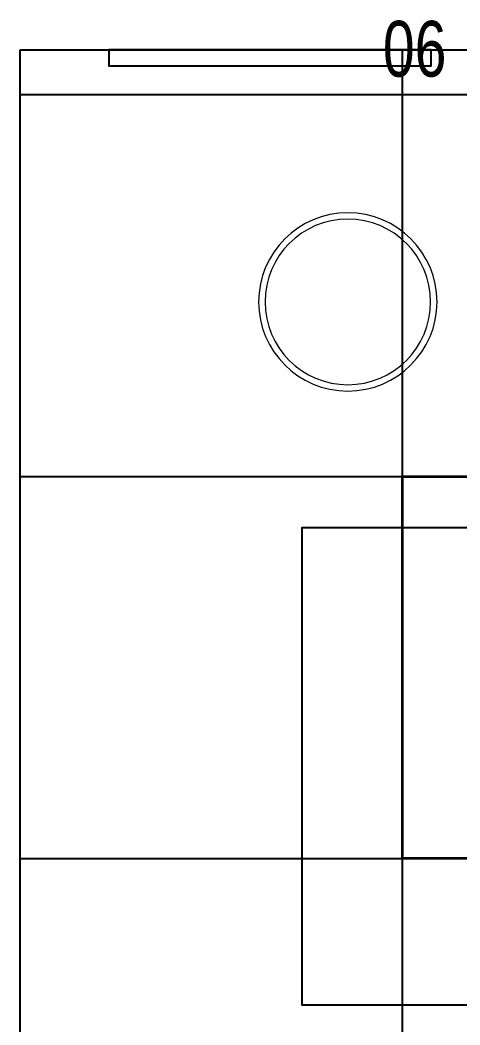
# Model space of a CAD drawing. Extents: x -12260 to 57327, y -29287 to 19916.
# Drawn here: x 35376 to 36066, y 729 to 2307 of the extents above; entities that cross this region are included whole.
import ezdxf
from ezdxf.enums import TextEntityAlignment as Align

# ---------------------------------------------------------------- set-up
doc = ezdxf.new("R2010")
doc.units = 0
doc.header["$LTSCALE"] = 0.25
doc.linetypes.add('DASHDOT', pattern=[25.4, 12.7, -6.35, 0, -6.35])
for name, color, linetype, lineweight in [('01-First Floor$0$72_EGR_EQP_TAG', 142, 'Continuous', 5), ('01-First Floor$0$LOADING', 253, 'Continuous', 5), ('01-First Floor$0$Walls', 251, 'Continuous', 5), ('E-LITE-CIRC-NUMB', 6, 'Continuous', 25), ('E-LITE-CLNG', 150, 'Continuous', 35), ('E-LITE-CLNG-CNDT', 6, 'DASHDOT', 35), ('E-LITE-CTRL', 6, 'Continuous', 25), ('E-LITE-IDEN', 6, 'Continuous', 25)]:
    doc.layers.add(name, color=color, linetype=linetype, lineweight=lineweight)
doc.layers.add('01-First Floor$0$FALSE CEILING', color=251, linetype='Continuous')
doc.styles.add('01-First Floor$0$X3G_ENTITY_257CFD', font='swisscl.ttf', dxfattribs={"height": 200})
doc.styles.add('DC_SIMPLEX', font='SIMPLEX.shx', dxfattribs={"width": 0.7})

# ---------------------------------------------------------------- blocks, each defined once
blk = doc.blocks.new('01-First Floor$0$WM00001-P')
at = {"layer": '01-First Floor$0$LOADING'}
for radius in [0.14, 0.13]:
    blk.add_circle((0, 0), radius, dxfattribs=at)
blk = doc.blocks.new('01-First Floor')
at = {"layer": '01-First Floor$0$FALSE CEILING', "linetype": 'Continuous'}
for p, q in [((35976, -810), (35976, 2260)), ((35376, 2190), (39376, 2190)), ((35376, 1590), (39376, 1590)), ((35376, 990), (39376, 990))]:
    blk.add_line(p, q, dxfattribs=at)
at = {"layer": '01-First Floor$0$FALSE CEILING'}
blk.add_lwpolyline([(35376, 2260), (39376, 2260), (39376, -810), (35376, -810)], close=True, dxfattribs=at)
at = {"layer": '01-First Floor$0$FALSE CEILING', "elevation": -0.1}
blk.add_lwpolyline([(35515.2, 2260), (35515.2, 2235), (36021.2, 2235), (36021.2, 2260), (35515.2, 2260)], dxfattribs=at)
blk.add_lwpolyline([(37318.5, 1510), (37318.5, 760), (35818.5, 760), (35818.5, 1510)], close=True, dxfattribs=at)
at = {"layer": '01-First Floor$0$LOADING', "elevation": -0.1}
blk.add_lwpolyline([(35515.2, 2260), (35515.2, 2235), (36021.2, 2235), (36021.2, 2260), (35515.2, 2260)], dxfattribs=at)
blk.add_lwpolyline([(37318.5, 1510), (37318.5, 760), (35818.5, 760), (35818.5, 1510)], close=True, dxfattribs=at)
at = {"layer": '01-First Floor$0$Walls'}
for p, q in [((39376, 2260), (35376, 2260)), ((35376, 2260), (35376, 370))]:
    blk.add_line(p, q, dxfattribs=at)
at = {"layer": '01-First Floor$0$LOADING', "extrusion": (2.24019e-05, -2.26055e-18, -1), "xscale": 1000, "yscale": 1000, "zscale": 1000, "rotation": 180}
blk.add_blockref('01-First Floor$0$WM00001-P', (-35890.4, 1864.2, 0.9), dxfattribs=at)
at = {"layer": '01-First Floor$0$72_EGR_EQP_TAG', "insert": (35995.3, 2305.5, -0.1), "char_height": 87.47, "attachment_point": 2, "style": '01-First Floor$0$X3G_ENTITY_257CFD'}
blk.add_mtext('06', dxfattribs=at)
blk = doc.blocks.new('*U16')
blk.add_lwpolyline([(-300, 300), (-300, -300), (300, -300), (300, 300)], close=True)
blk.add_circle((0, 0), 45)
at = {"layer": 'E-LITE-CIRC-NUMB', "style": 'DC_SIMPLEX', "width": 0.7, "flags": 8}
blk.add_attdef('CIRCUIT', text='', height=200, rotation=0, dxfattribs=at).set_placement((-473.9, 300), align=Align.RIGHT)
at = {"layer": 'E-LITE-CTRL', "style": 'DC_SIMPLEX', "width": 0.7, "flags": 8}
blk.add_attdef('CONTROL', (1118.9, -935), '', height=200, rotation=360, dxfattribs=at)
at = {"layer": 'E-LITE-IDEN', "style": 'DC_SIMPLEX', "width": 0.7, "flags": 8}
blk.add_attdef('TYPE', (460.4, 457.6), '', height=200, rotation=360, dxfattribs=at)

msp = doc.modelspace()

# ---------------------------------------------------------------- block references
at = {"layer": 'E-LITE-CLNG'}
ref = msp.add_blockref('*U16', (36276, 1290.1), dxfattribs=dict(at, xscale=-1))
ref.add_attrib('TYPE', 'LD1', (36669.5, 1594.6), dxfattribs={"layer": 'E-LITE-IDEN', "height": 200, "rotation": 0, "style": 'DC_SIMPLEX', "width": 0.7, "flags": 8})
at = {"layer": 'E-LITE-CLNG-CNDT'}
msp.add_blockref('01-First Floor', (0, 0), dxfattribs=at)

doc.saveas('drawing.dxf')
